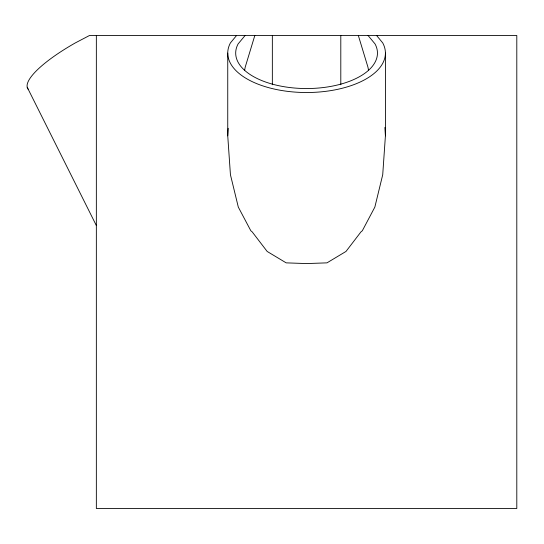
<?xml version="1.0" encoding="UTF-8"?>
<svg xmlns="http://www.w3.org/2000/svg" width="544" height="544" viewBox="0 0 544 544"><rect width="100%" height="100%" fill="white"/><g stroke="black" fill="none" stroke-linecap="round" stroke-linejoin="round"><path stroke-width="0.82" d="M385.41 53.101L385.41 135.837L382.724 174.719L374.85 207.094L362.318 230.765L360.985 231.853L345.991 251.444L326.978 262.861L306.578 263.575L286.171 262.861L267.158 251.444L252.164 231.853L250.832 230.765L238.306 207.094L230.432 174.719L227.746 135.837L228.215 128.296M244.589 70.564L245.188 67.218L254.823 35.496M236.558 35.496L230.432 42.901A78.832 39.42 0 0 0 306.578 92.521A78.832 39.42 0 0 0 382.724 42.901L376.591 35.496M245.092 35.496L238.109 43.928A70.883 35.442 0 0 0 306.578 88.543A70.883 35.442 0 0 0 375.04 43.928L368.057 35.496M27.2 87.237L96.376 225.597M358.333 35.496L367.962 67.218L368.567 70.564M384.88 127.459L385.41 135.837M340.802 35.496L340.802 84.735M272.347 35.496L272.347 84.735M227.746 53.101L227.746 135.837M96.349 35.496L96.349 508.504L516.8 508.504L516.8 35.496L89.508 35.496L75.344 42.901A78.832 19.706 -26.6 0 0 28.159 89.23"/></g></svg>
